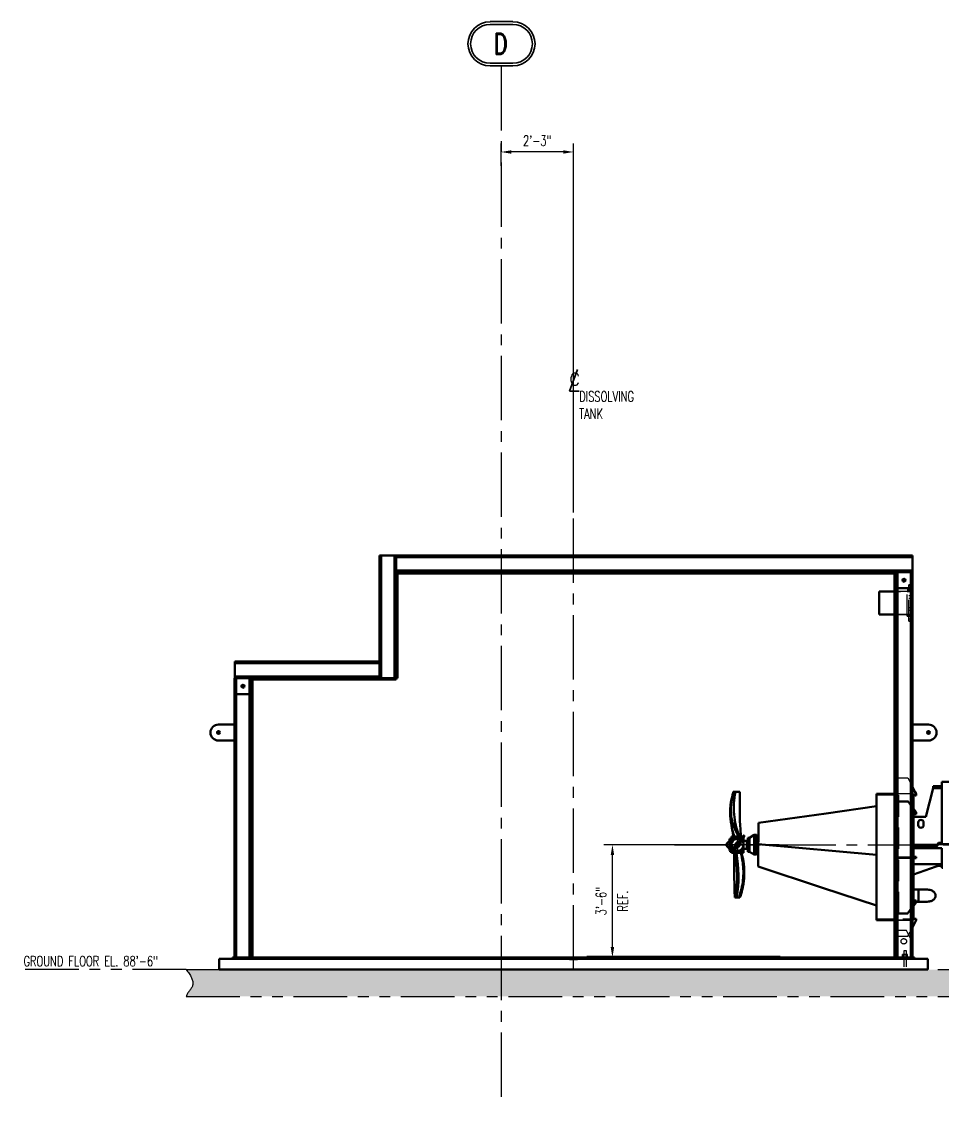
# Model space of a CAD drawing. Header units: inches. Extents: x 0 to 1408, y 0 to 1088.
# Drawn here: x 775.4 to 1118.3, y 384.3 to 788.3 of the extents above; entities that cross this region are included whole.
import ezdxf
from ezdxf.enums import TextEntityAlignment as Align

# ---------------------------------------------------------------- set-up
doc = ezdxf.new("R2010")
doc.units = ezdxf.units.IN
doc.header["$LTSCALE"] = 32
doc.header["$MEASUREMENT"] = 0
for name, pattern in [('CENTER', [2, 1.25, -0.25, 0.25, -0.25]), ('CENTER2', [1.125, 0.75, -0.125, 0.125, -0.125]), ('HIDDEN', [0.375, 0.25, -0.125]), ('PHANTOM2', [1.25, 0.625, -0.125, 0.125, -0.125, 0.125, -0.125])]:
    doc.linetypes.add(name, pattern=pattern)
for name, color, linetype, lineweight in [('AM_0', 7, 'Continuous', 50), ('AM_3', 6, 'HIDDEN', 25), ('AM_6', 140, 'Continuous', 35), ('AM_7', 142, 'CENTER', 25), ('AM_8', 1, 'Continuous', 25), ('Equipment-AM_0', 7, 'Continuous', 50), ('Equipment-AM_11', 92, 'PHANTOM2', 25), ('Equipment-AM_5', 92, 'Continuous', 25), ('Equipment-AM_6', 140, 'Continuous', 35), ('Layout-AM_11', 92, 'PHANTOM2', 25), ('Layout-AM_5', 92, 'Continuous', 25), ('Layout-AM_7', 142, 'CENTER', 25)]:
    doc.layers.add(name, color=color, linetype=linetype, lineweight=lineweight)
doc.styles.add('ROMAND', font='romand')
doc.styles.add('simplex', font='simplex.shx', dxfattribs={"width": 0.75})
doc.styles.get("Standard").update_dxf_attribs({"font": 'ROMANS.SHX', "width": 0.7})
doc.dimstyles.new('VALMET_ANSI$0', dxfattribs={"dimscale": 48, "dimtxt": 0.12, "dimasz": 0.12, "dimexe": 0.1, "dimexo": 0.05, "dimgap": 0.06, "dimtad": 1, "dimtoh": 1, "dimdec": 5, "dimzin": 7, "dimdsep": 46, "dimlunit": 4, "dimtxsty": 'Standard', "dimcen": 0, "dimclrd": 256, "dimclre": 256, "dimclrt": 140, "dimadec": 0, "dimazin": 2, "dimtp": 0.1, "dimtm": 0.1, "dimtfac": 0.71, "dimtdec": 5, "dimtofl": 0, "dimtmove": 0, "dimatfit": 3, "dimfxl": 1, "dimfrac": 2, "dimtolj": 1, "dimtzin": 7, "dimlwd": -1, "dimlwe": -1, "dimarcsym": 1})
pattern_1 = [(135, (1499.39382, -141.70227), (-0.26516504, -0.26516504), []), (135, (1499.39382, -141.5255), (-0.26516504, -0.26516504), [])]

# ---------------------------------------------------------------- blocks, each defined once
blk = doc.blocks.new('SW_CENTERMARKSYMBOL_46')
at = {"layer": 'AM_7', "color": 0}
for p, q in [((-0.2, 0), (-0.6625, 0)), ((0, 0), (-0.1, 0)), ((0, 0.2), (0, 0.6625)), ((0, 0), (0, 0.1)), ((0, 0), (0, -0.1)), ((0, 0), (0.1, 0)), ((0.2, 0), (0.6625, 0)), ((0, -0.2), (0, -0.6625))]:
    blk.add_line(p, q, dxfattribs=at)
blk = doc.blocks.new('SW_CENTERMARKSYMBOL_47')
at = {"layer": 'AM_7', "color": 0}
for p, q in [((-0.2, 0), (-0.6625, 0)), ((0, 0), (-0.1, 0)), ((0, 0.2), (0, 0.6625)), ((0, 0), (0, 0.1)), ((0, 0), (0, -0.1)), ((0, 0), (0.1, 0)), ((0.2, 0), (0.6625, 0)), ((0, -0.2), (0, -0.6625))]:
    blk.add_line(p, q, dxfattribs=at)
blk = doc.blocks.new('SW_CENTERMARKSYMBOL_48')
at = {"layer": 'AM_7', "color": 0}
for p, q in [((-0.2, 0), (-0.6625, 0)), ((0, 0), (-0.1, 0)), ((0, 0.2), (0, 0.6625)), ((0, 0), (0, 0.1)), ((0, 0), (0, -0.1)), ((0, 0), (0.1, 0)), ((0.2, 0), (0.6625, 0)), ((0, -0.2), (0, -0.6625))]:
    blk.add_line(p, q, dxfattribs=at)
blk = doc.blocks.new('SW_CENTERMARKSYMBOL_49')
at = {"layer": 'AM_7', "color": 0}
for p, q in [((-0.2, 0), (-0.6625, 0)), ((0, 0), (-0.1, 0)), ((0, 0.2), (0, 0.6625)), ((0, 0), (0, 0.1)), ((0, 0), (0, -0.1)), ((0, 0), (0.1, 0)), ((0.2, 0), (0.6625, 0)), ((0, -0.2), (0, -0.6625))]:
    blk.add_line(p, q, dxfattribs=at)
blk = doc.blocks.new('SW_CENTERMARKSYMBOL_50')
at = {"layer": 'AM_7', "color": 0}
for p, q in [((-0.2, 0), (-2.36, 0)), ((0, 0), (-0.1, 0)), ((0, 0.2), (0, 2.36)), ((0, 0), (0, 0.1)), ((0, 0), (0, -0.1)), ((0, 0), (0.1, 0)), ((0.2, 0), (2.36, 0)), ((0, -0.2), (0, -2.36))]:
    blk.add_line(p, q, dxfattribs=at)
blk = doc.blocks.new('SW_CENTERMARKSYMBOL_51')
at = {"layer": 'AM_7', "color": 0}
for p, q in [((-0.2, 0), (-0.3, 0)), ((0, 0), (-0.1, 0)), ((0, 0.2), (0, 0.3)), ((0, 0), (0, 0.1)), ((0, 0), (0, -0.1)), ((0, 0), (0.1, 0)), ((0.2, 0), (0.3, 0)), ((0, -0.2), (0, -0.3))]:
    blk.add_line(p, q, dxfattribs=at)
blk = doc.blocks.new('A$C4accc7ac')
at = {"layer": 'AM_0'}
for p, q in [((14.5, 11), (14.5, 12)), ((20.73, 11.5), (20.73, 11)), ((21.08, 11.5), (21.08, 11)), ((15.7, 5.8), (17.66, 4.8)), ((15.71, 5.8), (18.38, 4.44)), ((18.37, 5.44), (18.37, 5.8)), ((18.37, 5.8), (18.37, 5.44)), ((18.39, 5.44), (18.37, 5.44)), ((18.37, 4.44), (18.87, 4.44)), ((18.38, 5.44), (18.38, 5.8)), ((18.39, 5.8), (18.39, 5.44)), ((18.84, 5.44), (18.39, 5.44)), ((18.84, 5.8), (18.84, 5.44)), ((23.1, 5.44), (18.84, 5.44)), ((18.86, 5.8), (18.86, 5.44)), ((18.88, 4.8), (18.88, 5.44)), ((18.88, 4.44), (18.88, 4.8)), ((23.45, 5.44), (23.1, 5.44)), ((23.33, 5.63), (24.49, 4.8)), ((23.45, 5.8), (24.84, 4.8)), ((60.1, 5.44), (23.45, 5.44)), ((24.49, 4.8), (24.99, 4.44)), ((24.84, 4.8), (25.34, 4.44)), ((25.34, 4.44), (24.99, 4.44)), ((25.34, 4.44), (25.7, 4.44)), ((25.7, 4.44), (25.7, 5.44)), ((57.87, 4.8), (57.87, 5.44)), ((57.87, 4.44), (57.87, 4.8)), ((58.22, 4.44), (57.87, 4.44)), ((58.72, 4.8), (58.22, 4.44)), ((58.58, 4.44), (58.22, 4.44)), ((58.23, 4.44), (58.23, 5.44)), ((59.08, 4.8), (58.58, 4.44)), ((60.1, 5.8), (58.72, 4.8)), ((60.22, 5.63), (59.08, 4.8)), ((60.46, 5.44), (60.1, 5.44)), ((65.38, 5.44), (60.46, 5.44)), ((64.87, 4.44), (64.87, 4.8)), ((65.37, 4.44), (64.87, 4.44)), ((64.88, 4.44), (64.88, 5.44)), ((68.04, 5.8), (65.37, 4.44)), ((65.38, 4.44), (65.37, 4.44)), ((65.38, 5.44), (65.38, 5.8)), ((66.09, 4.8), (65.38, 4.44))]:
    blk.add_line(p, q, dxfattribs=at)
at = {"layer": 'AM_3'}
for p, q in [((18.39, 19.22), (18.39, 5.8)), ((18.84, 19.22), (18.84, 10.95)), ((64.91, 10.95), (64.91, 19.22)), ((18.37, 12.5), (18.37, 5.8)), ((65.38, 5.8), (65.38, 12.5)), ((6.95, 9), (1, 9)), ((4.63, 9.5), (4.5, 9.5)), ((4.63, 9.03), (4.5, 9.03)), ((4.63, 9.5), (4.63, 9.38)), ((4.63, 9.38), (4.63, 7.5)), ((4.65, 9.31), (4.63, 9.31)), ((4.64, 9), (4.63, 9)), ((4.64, 9), (4.64, 8)), ((4.66, 8.96), (4.64, 9)), ((4.65, 9.43), (4.65, 9.26)), ((4.65, 9.43), (5.55, 9.43)), ((4.65, 9.26), (4.65, 9.09)), ((4.65, 9.09), (4.65, 8.63)), ((4.65, 9.09), (5.55, 9.09)), ((4.65, 8.83), (5.55, 8.83)), ((4.65, 8.63), (4.65, 8.17)), ((4.65, 8.17), (5.55, 8.17)), ((4.65, 8.17), (4.65, 7.87)), ((4.66, 8.96), (4.66, 8.14)), ((5.62, 8.96), (4.66, 8.96)), ((4.66, 8.14), (4.66, 8.04)), ((5.65, 9.31), (5.6, 9.37)), ((5.65, 9), (5.62, 8.96)), ((5.62, 8.04), (5.62, 8.96)), ((5.65, 9.31), (5.65, 9.26)), ((5.65, 9.26), (5.65, 8.63)), ((5.65, 8.63), (5.65, 7.87)), ((6.95, 8), (6.95, 9)), ((7, 8.95), (6.95, 9)), ((7, 8.05), (7, 8.95)), ((12.37, 11.5), (12.37, 7.5)), ((12.38, 11.5), (12.38, 7.5)), ((14.5, 8), (14.5, 11)), ((18.37, 5.8), (18.37, 11.5)), ((18.38, 5.8), (18.38, 11.5)), ((64.91, 10.95), (18.84, 10.95)), ((18.84, 9.38), (18.84, 5.8)), ((18.86, 9.38), (18.86, 5.8)), ((20.73, 11), (20.73, 7.5)), ((21.08, 11), (21.08, 7.5)), ((62.44, 11), (62.44, 7.5)), ((62.8, 11), (62.8, 7.5)), ((65.38, 5.8), (65.38, 11.5)), ((71.37, 11), (71.37, 7.5)), ((71.38, 11), (71.38, 7.5)), ((1, 8), (6.95, 8)), ((4.5, 7.97), (4.63, 7.97)), ((4.5, 7.5), (4.63, 7.5)), ((4.5, 6), (10.5, 6)), ((4.63, 8), (4.64, 8)), ((4.63, 7.69), (4.65, 7.69)), ((4.64, 8), (4.66, 8.04)), ((4.65, 7.91), (5.55, 7.91)), ((4.65, 7.87), (4.65, 7.57)), ((4.65, 7.57), (5.55, 7.57)), ((4.66, 8.04), (5.62, 8.04)), ((5.6, 7.63), (5.65, 7.69)), ((5.62, 8.04), (5.65, 8)), ((5.65, 7.87), (5.65, 7.69)), ((6.95, 8), (7, 8.05)), ((10.5, 6), (14.5, 8)), ((12.37, 7.5), (15.7, 5.8)), ((12.37, 7.5), (12.38, 7.5)), ((12.38, 7.5), (15.71, 5.8)), ((21.08, 7.5), (20.73, 7.5)), ((20.73, 7.5), (23.1, 5.8)), ((21.08, 7.5), (23.21, 5.97)), ((23.1, 5.8), (23.33, 5.63)), ((23.21, 5.97), (23.45, 5.8)), ((60.33, 5.97), (60.1, 5.8)), ((60.46, 5.8), (60.22, 5.63)), ((62.44, 7.5), (60.33, 5.97)), ((62.8, 7.5), (60.46, 5.8)), ((62.8, 7.5), (62.44, 7.5)), ((64.87, 5.44), (65.37, 5.44)), ((65.38, 5.44), (65.38, 5.8)), ((71.37, 7.5), (68.04, 5.8)), ((71.38, 7.5), (68.05, 5.8)), ((71.38, 7.5), (71.37, 7.5))]:
    blk.add_line(p, q, dxfattribs=at)
blk.add_circle((10.5, 9), 1, dxfattribs=at)
for centre, radius, start, end in [((5.4, 9.22), 0.253, 8.6182, 53.6033), ((5.07, 9.1), 0.574, 2.7459, 34.4463), ((5.42, 9.28), 0.223, 303.1097, 354.6688), ((5.07, 9.16), 0.574, 325.5499, 357.2579), ((4.39, 8.6), 1.25, 1.3137, 23.0662), ((4.45, 8.35), 1.19, 0.7529, 23.627), ((4.45, 8.65), 1.19, 336.373, 359.2471), ((4.39, 8.4), 1.25, 336.9338, 358.6863), ((5.07, 7.84), 0.574, 2.7459, 34.4463), ((5.42, 7.72), 0.223, 5.3312, 56.8903), ((5.07, 7.9), 0.574, 325.5499, 357.2579), ((5.4, 7.78), 0.253, 306.3967, 351.3818)]:
    blk.add_arc(centre, radius, start, end, dxfattribs=at)
blk = doc.blocks.new('*D28')
at = {"layer": 'Defpoints', "color": 0, "transparency": 16777216}
for p in [(953.95, 739.78), (953.95, 733.04), (980.95, 603.95)]:
    blk.add_point(p, dxfattribs=at)
at = {"layer": 'Equipment-AM_5', "linetype": 'ByBlock', "transparency": 16777216}
for p, q in [((953.95, 734.64), (953.95, 742.98)), ((977.11, 739.78), (957.79, 739.78)), ((980.95, 605.55), (980.95, 742.98))]:
    blk.add_line(p, q, dxfattribs=at)
at = {"layer": 'Equipment-AM_5', "transparency": 16777216}
for points in [[(957.79, 740.42), (957.79, 739.14), (953.95, 739.78)], [(977.11, 740.42), (977.11, 739.14), (980.95, 739.78)]]:
    blk.add_solid(points, dxfattribs=at)
at = {"layer": 'Equipment-AM_5', "color": 140, "transparency": 16777216, "insert": (967.45, 743.99), "char_height": 3.84, "attachment_point": 5}
blk.add_mtext('\\A1;2\'-3"', dxfattribs=at)
blk = doc.blocks.new('Column Row Bubble')
at = {"layer": 'AM_6'}
for p, q in [((0.257, 0.515), (0.524, 0.515)), ((0.257, 0.483), (0.524, 0.483)), ((0.257, 0.031), (0.524, 0.031)), ((0.257, 0), (0.524, 0))]:
    blk.add_line(p, q, dxfattribs=at)
for centre, radius, start, end in [((0.257, 0.257), 0.257, 90, 270), ((0.524, 0.257), 0.257, 270, 90), ((0.257, 0.257), 0.226, 90, 270), ((0.524, 0.257), 0.226, 270, 90)]:
    blk.add_arc(centre, radius, start, end, dxfattribs=at)
at = {"layer": 'AM_6', "style": 'ROMAND', "width": 0.75}
blk.add_attdef('X', text='', height=0.25, dxfattribs=at).set_placement((0.379, 0.257), align=Align.MIDDLE)
blk = doc.blocks.new('Centerline Symbol')
at = {"layer": 'AM_6'}
for p, q in [((0.043, 0.117), (-0.05, -0.137)), ((-0.05, -0.137), (0.062, -0.137))]:
    blk.add_line(p, q, dxfattribs=at)
at = {"layer": 'AM_6', "style": 'simplex'}
blk.add_text('C', height=0.141, dxfattribs=at).set_placement((-0.053, -0.067))
blk = doc.blocks.new('*D29')
at = {"layer": 'Defpoints', "color": 0, "transparency": 16777216}
for p in [(995.44, 481.77), (1059.17, 481.77), (1059.17, 439.79)]:
    blk.add_point(p, dxfattribs=at)
at = {"layer": 'Layout-AM_5', "linetype": 'ByBlock', "transparency": 16777216}
for p, q in [((1057.57, 481.77), (992.24, 481.77)), ((995.44, 443.63), (995.44, 477.93)), ((1057.57, 439.79), (992.24, 439.79))]:
    blk.add_line(p, q, dxfattribs=at)
at = {"layer": 'Layout-AM_5', "transparency": 16777216}
for points in [[(994.8, 477.93), (996.08, 477.93), (995.44, 481.77)], [(994.8, 443.63), (996.08, 443.63), (995.44, 439.79)]]:
    blk.add_solid(points, dxfattribs=at)
at = {"layer": 'Layout-AM_5', "color": 140, "transparency": 16777216, "char_height": 3.84, "attachment_point": 5, "rotation": 90}
for s, insert in [('\\A1;3\'-6"', (991.23, 460.78)), ('\\A1;REF.', (999.28, 460.78))]:
    blk.add_mtext(s, dxfattribs=dict(at, insert=insert))

msp = doc.modelspace()

# ---------------------------------------------------------------- hatches: boundary and pattern name
at = {"layer": 'AM_8'}
h = msp.add_hatch(dxfattribs=at)
h.set_pattern_fill('ANSI32', color=256, angle=90, style=0)
h.set_pattern_definition(pattern_1)
h.paths.add_polyline_path([(980.915594, 582.790296), (980.71673, 583.290296), (914.946844, 583.290296), (914.946844, 582.790296)], flags=0)
h = msp.add_hatch(dxfattribs=at)
h.set_pattern_fill('ANSI32', color=256, angle=90, style=0)
h.set_pattern_definition(pattern_1)
h.paths.add_polyline_path([(915.446844, 543.790296), (915.446844, 583.290296), (914.946844, 583.290296), (914.946844, 543.790296)], flags=0)
h = msp.add_hatch(dxfattribs=at)
h.set_pattern_fill('ANSI32', color=256, angle=90, style=0)
h.set_pattern_definition(pattern_1)
h.paths.add_polyline_path([(1100.946844, 583.290296), (981.176957, 583.290296), (980.978094, 582.790296), (1100.446844, 582.790296), (1100.446844, 439.790296), (1100.946844, 439.790296)], flags=0)
h = msp.add_hatch(dxfattribs=at)
h.set_pattern_fill('ANSI32', color=256, angle=90, style=0)
h.set_pattern_definition(pattern_1)
h.paths.add_polyline_path([(914.946844, 543.290296), (914.946844, 543.790296), (860.946844, 543.790296), (860.946844, 543.290296)], flags=0)
h = msp.add_hatch(dxfattribs=at)
h.set_pattern_fill('ANSI32', color=256, angle=90, style=0)
h.set_pattern_definition(pattern_1)
h.paths.add_polyline_path([(861.446844, 543.290296), (860.946844, 543.290296), (860.946844, 439.790296), (861.446844, 439.790296)], flags=0)
h = msp.add_hatch(dxfattribs=at)
h.set_pattern_fill('ANSI32', color=256, angle=90, style=0)
h.set_pattern_definition(pattern_1)
h.paths.add_polyline_path([(979.446844, 439.165296), (982.446844, 439.165296), (982.446844, 439.290296), (1107.946844, 439.290296), (1107.946844, 439.790296), (981.196844, 439.790296), (981.030177, 439.290296), (980.86351, 439.290296), (980.696844, 439.790296), (853.946844, 439.790296), (853.946844, 439.290296), (979.446844, 439.290296)], flags=0)
at = {"layer": 'Layout-AM_11'}
h = msp.add_hatch(dxfattribs=at)
h.set_pattern_fill('AR-CONC', color=256)
h.set_pattern_definition([(50, (-1.799, -106.0656), (7.172602, -0.627521), [0.75, -8.25]), (355, (-1.799, -106.0656), (-1.387513, 7.52192), [0.6, -6.6]), (100.45144, (-1.2015, -106.118), (5.78509, 6.8944), [0.6374, -7.01142]), (46.1842, (-1.799, -104.066), (10.672413, -1.65519), [1.125, -12.375]), (96.6356, (-0.91, -104.204), (9.34662, 9.74119), [0.9561, -10.51714]), (351.1842, (-1.799, -104.066), (9.34662, 9.74119), [0.9, -9.9]), (21, (-0.799, -104.5656), (5.96907, -4.02619), [0.75, -8.25]), (326, (-0.799, -104.5656), (2.433153, 7.2515), [0.6, -6.6]), (71.45144, (-0.302, -104.901), (8.402224, 3.22531), [0.6374, -7.01142]), (37.5, (-1.7992, -106.0656), (0.1215986, 3.3289385), [0, -6.52, 0, -6.7, 0, -6.625]), (7.5, (-1.7992, -106.0656), (2.630695, 3.944117), [0, -3.82, 0, -6.37, 0, -2.525]), (327.5, (-4.0292, -106.0656), (5.3382244, -0.2255487), [0, -2.5, 0, -7.8, 0, -10.35]), (317.5, (-5.029, -106.0656), (5.831862, 1.00105), [0, -3.25, 0, -5.18, 0, -7.35])])
edge = h.paths.add_edge_path()
edge.add_spline(control_points=[(1168.062497, 425.290296), (1168.524657, 426.682403), (1172.151137, 429.715216), (1169.55749, 433.251793), (1168.062497, 435.290296)], knot_values=[0, 0, 0, 0, 4.7187028326, 11.1396776667, 11.1396776667, 11.1396776667, 11.1396776667], degree=3, periodic=0)
edge.add_line((1168.062497, 435.290296), (836.682297, 435.290296))
edge.add_spline(control_points=[(836.682297, 435.290296), (838.17729, 433.251793), (840.770938, 429.715216), (837.144457, 426.682403), (836.682297, 425.290296)], knot_values=[0, 0, 0, 0, 6.420974834, 11.1396776667, 11.1396776667, 11.1396776667, 11.1396776667], degree=3, periodic=0)
edge.add_line((836.682297, 425.290296), (1168.062497, 425.290296))

# ---------------------------------------------------------------- linework, layer by layer
at = {"layer": 'AM_0'}
for p, q in [((908.746844, 589.477796), (909.111844, 589.477796)), ((908.746844, 589.477796), (908.746844, 543.790296)), ((909.111844, 589.477796), (909.111844, 543.790296)), ((909.111844, 589.477796), (909.361844, 589.477796)), ((909.361844, 589.477796), (909.361844, 543.790296)), ((909.361844, 589.477796), (914.331844, 589.477796)), ((914.331844, 589.477796), (914.331844, 543.790296)), ((914.331844, 589.477796), (914.581844, 589.477796)), ((914.581844, 589.477796), (914.946844, 589.477796)), ((914.581844, 589.477796), (914.581844, 543.790296)), ((1107.146844, 589.490296), (914.946844, 589.490296)), ((914.946844, 589.490296), (914.946844, 589.125296)), ((914.946844, 589.477796), (914.946844, 583.290296)), ((1107.146844, 589.125296), (914.946844, 589.125296)), ((1107.146844, 588.875296), (914.946844, 588.875296)), ((1107.146844, 589.490296), (1107.146844, 589.125296)), ((1107.146844, 589.125296), (1107.146844, 588.875296)), ((1107.146844, 588.875296), (1107.146844, 583.905296)), ((1107.146844, 583.905296), (914.946844, 583.905296)), ((1107.146844, 583.655296), (914.946844, 583.655296)), ((914.946844, 583.290296), (914.946844, 583.655296)), ((914.946844, 583.290296), (914.946844, 543.790296)), ((915.446844, 583.290296), (914.946844, 583.290296)), ((914.946844, 582.790296), (914.946844, 583.290296)), ((980.71673, 583.290296), (914.946844, 583.290296)), ((980.915594, 582.790296), (914.946844, 582.790296)), ((915.446844, 583.290296), (915.446844, 543.790296)), ((980.915594, 582.790296), (980.71673, 583.290296)), ((981.176957, 583.290296), (980.71673, 583.290296)), ((981.176957, 583.290296), (980.978094, 582.790296)), ((1100.446844, 582.790296), (980.978094, 582.790296)), ((1100.946844, 583.290296), (981.176957, 583.290296)), ((1100.446844, 582.790296), (1100.446844, 439.790296)), ((1100.946844, 583.290296), (1100.946844, 439.790296)), ((1100.946844, 439.790296), (1100.946844, 583.290296)), ((1107.146844, 583.290296), (1100.946844, 583.290296)), ((1101.311844, 439.790296), (1101.311844, 583.290296)), ((1101.561844, 583.290296), (1101.561844, 577.290296)), ((1106.531844, 577.290296), (1106.531844, 583.290296)), ((1106.781844, 439.790296), (1106.781844, 583.290296)), ((1107.146844, 583.905296), (1107.146844, 583.655296)), ((1107.146844, 583.655296), (1107.146844, 583.290296)), ((1107.146844, 439.790296), (1107.146844, 583.290296)), ((1100.446844, 576.102796), (1094.759344, 576.102796)), ((1094.759344, 567.477796), (1094.759344, 576.102796)), ((1101.561844, 577.290296), (1106.531844, 577.290296)), ((1101.561844, 439.790296), (1101.561844, 577.290296)), ((1106.531844, 439.790296), (1106.531844, 577.290296)), ((1094.759344, 567.477796), (1100.446844, 567.477796)), ((854.759344, 549.990296), (908.759344, 549.990296)), ((854.759344, 549.625296), (854.759344, 549.990296)), ((854.759344, 549.625296), (908.759344, 549.625296)), ((854.759344, 549.375296), (854.759344, 549.625296)), ((908.759344, 549.625296), (908.759344, 549.990296)), ((854.759344, 544.405296), (854.759344, 549.375296)), ((854.759344, 549.375296), (908.746844, 549.375296)), ((854.746844, 439.790296), (854.746844, 543.790296)), ((855.111844, 543.790296), (854.746844, 543.790296)), ((854.759344, 544.155296), (854.759344, 544.405296)), ((854.759344, 544.405296), (908.746844, 544.405296)), ((854.759344, 543.790296), (854.759344, 544.155296)), ((854.759344, 544.155296), (908.759344, 544.155296)), ((854.759344, 543.790296), (860.946844, 543.790296)), ((855.111844, 439.790296), (855.111844, 543.790296)), ((855.361844, 543.790296), (855.361844, 537.790296)), ((860.331844, 537.790296), (860.331844, 543.790296)), ((860.581844, 439.790296), (860.581844, 543.790296)), ((860.946844, 543.790296), (860.581844, 543.790296)), ((860.946844, 543.290296), (860.946844, 543.790296)), ((860.946844, 543.790296), (914.946844, 543.790296)), ((860.946844, 543.290296), (861.446844, 543.290296)), ((860.946844, 439.790296), (860.946844, 543.290296)), ((860.946844, 543.290296), (914.946844, 543.290296)), ((861.446844, 439.790296), (861.446844, 543.290296)), ((908.759344, 543.790296), (908.759344, 544.155296)), ((914.946844, 543.790296), (915.446844, 543.790296)), ((914.946844, 543.790296), (914.946844, 543.290296)), ((855.361844, 537.790296), (860.331844, 537.790296)), ((855.361844, 439.790296), (855.361844, 537.790296)), ((860.331844, 439.790296), (860.331844, 537.790296)), ((854.746844, 526.540296), (848.746844, 526.540296)), ((1107.146844, 526.540296), (1113.146844, 526.540296)), ((848.746844, 520.540296), (854.746844, 520.540296)), ((1113.146844, 520.540296), (1107.146844, 520.540296)), ((1129.435033, 505.196793), (1118.09645, 505.196793)), ((1118.09645, 505.196793), (1118.09645, 482.515791)), ((1040.505003, 501.456635), (1040.44634, 501.456635)), ((1040.752842, 501.456635), (1040.505003, 501.456635)), ((1041.284722, 501.456635), (1040.752842, 501.456635)), ((1042.87639, 501.456635), (1041.284722, 501.456635)), ((1108.146844, 501.376497), (1108.509344, 500.666303)), ((1108.146844, 501.373799), (1108.509344, 500.663605)), ((1114.946844, 502.834588), (1112.157518, 492.125926)), ((1114.946844, 503.621989), (1114.946844, 502.834588)), ((1114.946844, 503.621989), (1116.521647, 503.621989)), ((1114.946844, 502.834588), (1116.521647, 502.834588)), ((1116.521647, 503.621989), (1116.521647, 502.834588)), ((1118.09645, 503.621989), (1116.521647, 503.621989)), ((1116.521647, 502.834588), (1118.09645, 502.834588)), ((1040.151385, 500.14725), (1040.148381, 500.134813)), ((1100.446844, 500.669233), (1093.726371, 500.669233)), ((1093.726371, 500.669233), (1093.726371, 453.661359)), ((1108.509344, 500.163612), (1108.146844, 500.163612)), ((1108.509344, 500.666303), (1108.509344, 500.663605)), ((1108.509344, 500.663605), (1108.509344, 500.163612)), ((1108.146844, 494.369587), (1108.509344, 493.870115)), ((1108.146844, 494.014131), (1108.509344, 493.514658)), ((1108.509344, 493.163018), (1108.146844, 493.163018)), ((1108.509344, 493.870115), (1108.509344, 493.514658)), ((1108.509344, 493.514658), (1108.509344, 493.163018)), ((1112.157518, 492.125926), (1107.505899, 492.125926)), ((1109.356292, 489.05506), (1109.356292, 490.039312)), ((1111.324796, 490.039312), (1111.324796, 489.05506)), ((1039.769678, 484.783407), (1039.769678, 484.074745)), ((1040.533432, 484.783407), (1039.769678, 484.783407)), ((1043.937874, 484.783407), (1040.533432, 484.783407)), ((1048.273615, 485.433013), (1046.440951, 484.370021)), ((1048.431096, 485.433013), (1048.273615, 485.433013)), ((1048.273615, 485.433013), (1048.273615, 478.110178)), ((1048.431096, 485.433438), (1048.431096, 485.433013)), ((1049.061017, 485.433013), (1049.061017, 485.433438)), ((1049.139757, 485.433013), (1049.061017, 485.433013)), ((1049.139757, 485.433013), (1049.139757, 478.110178)), ((1049.218497, 485.078682), (1049.139757, 485.078682)), ((1049.78324, 485.207267), (1049.218497, 485.14791)), ((1049.218497, 478.395282), (1049.218497, 485.14791)), ((1039.021647, 483.267659), (1037.879915, 482.125926)), ((1037.879915, 481.417265), (1037.879915, 482.125926)), ((1037.879915, 481.417265), (1039.021647, 480.275533)), ((1039.769678, 483.93695), (1039.021647, 483.93695)), ((1039.021647, 479.606241), (1039.021647, 483.93695)), ((1039.885581, 484.074745), (1039.769678, 484.074745)), ((1039.769678, 481.771596), (1039.769678, 483.962971)), ((1039.769678, 479.880031), (1039.769678, 481.771596)), ((1039.885581, 484.074745), (1041.179524, 484.074745)), ((1040.969382, 481.319082), (1041.314368, 482.092393)), ((1042.887392, 484.074745), (1041.179524, 484.074745)), ((1041.759226, 482.545524), (1041.573888, 482.410894)), ((1041.773509, 482.555898), (1041.759226, 482.545524)), ((1043.283601, 482.641192), (1042.752548, 481.450798)), ((1042.887392, 484.074745), (1043.370217, 484.074745)), ((1044.080198, 484.074745), (1044.181335, 484.074745)), ((1044.297237, 484.074745), (1044.181335, 484.074745)), ((1044.258531, 484.372978), (1044.300843, 484.444994)), ((1044.258593, 484.37294), (1044.263201, 484.380674)), ((1044.297237, 484.074745), (1044.297237, 484.438521)), ((1044.297237, 483.962971), (1044.297237, 479.58022)), ((1045.43897, 483.247974), (1044.297237, 483.247974)), ((1045.523399, 483.287344), (1045.43897, 483.247974)), ((1045.43897, 480.295218), (1045.43897, 483.247974)), ((1045.872041, 483.287344), (1045.523399, 483.287344)), ((1045.523399, 480.255848), (1045.523399, 483.287344)), ((1046.440951, 484.370021), (1045.872041, 484.370021)), ((1045.872041, 484.370021), (1045.872041, 479.17317)), ((1046.440951, 484.370021), (1046.440951, 479.17317)), ((1049.774781, 481.942914), (1093.726371, 477.981973)), ((1116.316928, 481.771596), (1107.505899, 481.771596)), ((1114.238182, 481.141674), (1107.505899, 481.141674)), ((1114.238182, 481.141674), (1114.238182, 480.511753)), ((1115.844146, 481.141674), (1114.238182, 481.141674)), ((1116.875477, 481.940261), (1115.803323, 480.511753)), ((1116.875477, 482.515791), (1115.844146, 481.141674)), ((1116.875477, 482.515791), (1116.875477, 481.940261)), ((1118.09645, 482.515791), (1116.875477, 482.515791)), ((1116.875477, 481.940261), (1130.301174, 481.940261)), ((1039.021647, 479.606241), (1039.505477, 479.606241)), ((1039.769678, 479.220543), (1039.769678, 478.759785)), ((1039.769678, 478.759785), (1044.297237, 478.759785)), ((1039.933602, 480.043476), (1039.931669, 480.041552)), ((1041.179524, 479.468446), (1040.145306, 479.468446)), ((1041.179524, 479.468446), (1042.887392, 479.468446)), ((1041.536658, 480.44505), (1041.542257, 480.449042)), ((1041.540856, 480.448037), (1041.548327, 480.453409)), ((1044.181335, 479.468446), (1042.887392, 479.468446)), ((1044.181335, 479.468446), (1044.297237, 479.468446)), ((1044.297237, 480.295218), (1045.43897, 480.295218)), ((1044.297237, 478.759785), (1044.297237, 479.468446)), ((1045.43897, 480.295218), (1045.523399, 480.255848)), ((1045.523399, 480.255848), (1045.872041, 480.255848)), ((1045.872041, 479.17317), (1046.440951, 479.17317)), ((1046.440951, 479.17317), (1048.273615, 478.110178)), ((1048.273615, 478.110178), (1048.431096, 478.110178)), ((1048.431096, 478.110178), (1048.431096, 478.109754)), ((1049.061017, 478.110178), (1049.139757, 478.110178)), ((1049.061017, 478.109754), (1049.061017, 478.110178)), ((1049.139757, 478.464509), (1049.218497, 478.464509)), ((1049.218497, 478.395282), (1049.765696, 478.337769)), ((1107.505899, 480.511753), (1114.238182, 480.511753)), ((1108.509344, 477.291168), (1107.505899, 477.291168)), ((1107.505899, 476.777868), (1108.509344, 476.788477)), ((1108.146844, 477.284637), (1108.509344, 477.28847)), ((1108.509344, 477.28847), (1108.509344, 477.291168)), ((1108.509344, 477.28847), (1108.509344, 476.788477)), ((1114.238182, 480.511753), (1115.803323, 480.511753)), ((1115.803323, 480.511753), (1118.09645, 480.511753)), ((1118.09645, 480.511753), (1118.09645, 473.678972)), ((1118.09645, 474.488131), (1107.505899, 474.488131)), ((1107.505899, 470.719811), (1118.09645, 474.353066)), ((1116.768757, 473.89758), (1118.09645, 473.89758)), ((1118.09645, 473.678972), (1118.490151, 473.678972)), ((1118.09645, 473.678972), (1118.09645, 473.110178)), ((1118.09645, 473.110178), (1118.490151, 473.110178)), ((1112.411564, 465.045218), (1107.505899, 465.045218)), ((1109.395663, 465.045218), (1108.146844, 465.045218)), ((1109.395663, 460.545218), (1109.395663, 465.045218)), ((1041.075511, 462.086556), (1041.567954, 462.086556)), ((1041.567954, 462.086556), (1041.799459, 462.086556)), ((1041.799459, 462.086556), (1042.554042, 462.086556)), ((1042.554042, 462.086556), (1042.9235, 462.086556)), ((1107.505899, 460.545218), (1112.411773, 460.545218)), ((1108.509344, 460.990128), (1108.146844, 460.990128)), ((1108.146844, 460.129779), (1108.509344, 460.634672)), ((1108.509344, 460.634672), (1108.509344, 460.990128)), ((1108.509344, 460.634672), (1108.509344, 460.283032)), ((1108.509344, 460.545218), (1109.395663, 460.545218)), ((1108.146844, 459.778139), (1108.509344, 460.283032)), ((1093.726371, 453.661359), (1100.446844, 453.661359)), ((1108.509344, 454.166981), (1108.146844, 454.166981)), ((1108.509344, 454.164282), (1108.146844, 454.164282)), ((1108.146844, 452.954096), (1108.509344, 453.66429)), ((1108.509344, 454.164282), (1108.509344, 454.166981)), ((1108.509344, 453.66429), (1108.509344, 454.164282)), ((1112.946844, 439.290296), (848.946844, 439.290296)), ((848.946844, 435.290296), (848.946844, 439.290296)), ((853.946844, 439.790296), (853.946844, 439.290296)), ((980.696844, 439.790296), (853.946844, 439.790296)), ((979.446844, 439.290296), (853.946844, 439.290296)), ((861.446844, 439.790296), (860.946844, 439.790296)), ((979.446844, 439.165296), (979.446844, 439.290296)), ((982.446844, 439.165296), (979.446844, 439.165296)), ((980.86351, 439.290296), (980.696844, 439.790296)), ((980.86351, 439.290296), (981.030177, 439.290296)), ((981.196844, 439.790296), (981.030177, 439.290296)), ((1107.946844, 439.790296), (981.196844, 439.790296)), ((1107.946844, 439.290296), (982.446844, 439.290296)), ((982.446844, 439.290296), (982.446844, 439.165296)), ((985.950772, 440.040296), (985.950772, 439.790296)), ((985.950772, 440.040296), (1057.950772, 440.040296)), ((1057.950772, 440.040296), (1057.950772, 439.790296)), ((1100.946844, 439.790296), (1100.446844, 439.790296)), ((1107.946844, 439.290296), (1107.946844, 439.790296)), ((1112.946844, 439.290296), (1112.946844, 435.290296)), ((1112.946844, 435.290296), (848.946844, 435.290296))]:
    msp.add_line(p, q, dxfattribs=at)
at = {"layer": 'AM_0', "flags": 128}
for points in [[(1042.439499, 484.783407), (1041.961848, 485.651372), (1041.527157, 486.519723), (1041.135428, 487.388458), (1040.786658, 488.257578), (1040.48085, 489.127083), (1040.218002, 489.996972), (1040.009522, 490.817506), (1039.839234, 491.638382), (1039.707136, 492.4596), (1039.61323, 493.28116), (1039.557515, 494.103062), (1039.539991, 494.925306), (1039.560658, 495.747893), (1039.619517, 496.570821), (1039.716566, 497.394091), (1039.851807, 498.217704), (1040.021806, 499.026942), (1040.228645, 499.836509), (1040.472324, 500.646407), (1040.752842, 501.456635)], [(1040.149306, 500.121983), (1040.215824, 500.404455), (1040.505003, 501.456635)], [(1042.752548, 484.783407), (1042.358612, 485.825012), (1042.005078, 486.867171), (1041.691945, 487.909884), (1041.419212, 488.953151), (1041.186881, 489.996972), (1040.998023, 491.022693), (1040.848136, 492.048948), (1040.73722, 493.075738), (1040.665276, 494.103062), (1040.632035, 495.151903), (1040.639371, 496.201301), (1040.687286, 497.251255), (1040.775778, 498.301765), (1040.904848, 499.352832), (1041.074496, 500.404455), (1041.284722, 501.456635)], [(1042.876436, 501.456635), (1042.902811, 500.980821), (1042.911365, 500.504235), (1042.901304, 499.234531), (1042.871244, 497.964945), (1042.843695, 496.695318), (1042.831176, 494.791067), (1042.854022, 492.886888), (1042.919379, 490.860225), (1043.024418, 488.835253), (1043.093953, 487.822677), (1043.168342, 486.810231), (1043.229847, 485.797334), (1043.260734, 484.783407)], [(1040.151384, 500.147056), (1040.104503, 499.958976), (1040.064355, 499.800235), (1040.027729, 499.655339), (1039.992242, 499.51307), (1039.957971, 499.373426), (1039.924797, 499.235682), (1039.775909, 498.575659), (1039.714033, 498.274029), (1039.651198, 497.945282), (1039.586866, 497.578889), (1039.523006, 497.174869), (1039.47083, 496.802575), (1039.422769, 496.409312), (1039.384317, 496.039622), (1039.354919, 495.702433), (1039.332942, 495.397727), (1039.316919, 495.125335), (1039.308047, 494.942484), (1039.300132, 494.744838), (1039.293545, 494.532399), (1039.288676, 494.305172), (1039.285932, 494.063163), (1039.285691, 493.816631), (1039.287507, 493.605471), (1039.289732, 493.465168), (1039.292162, 493.349945), (1039.294544, 493.255905), (1039.297876, 493.143009), (1039.302801, 493.000728), (1039.309663, 492.832464), (1039.318087, 492.655349), (1039.337754, 492.313831), (1039.362899, 491.958878), (1039.39124, 491.620678), (1039.411136, 491.408791), (1039.430557, 491.216866), (1039.449051, 491.045104), (1039.466269, 490.893264), (1039.481894, 490.761265), (1039.49794, 490.630768), (1039.518721, 490.468512), (1039.544877, 490.273816), (1039.629448, 489.702172), (1039.724681, 489.138136), (1039.833102, 488.568734), (1039.846987, 488.501384)], [(1093.726371, 496.078087), (1075.013843, 493.434779), (1049.794852, 489.872376)], [(1049.774787, 481.942912), (1049.776405, 482.573856), (1049.778018, 483.199956), (1049.779616, 483.817411), (1049.781189, 484.422513), (1049.782727, 485.011559), (1049.784218, 485.580859), (1049.785655, 486.126971), (1049.787026, 486.646694), (1049.788323, 487.136836), (1049.789537, 487.594246), (1049.790659, 488.016221), (1049.791683, 488.400338), (1049.792602, 488.744176), (1049.793408, 489.045418), (1049.794097, 489.302398), (1049.794664, 489.513705), (1049.795105, 489.677929), (1049.795416, 489.793853), (1049.795597, 489.861004), (1049.795613, 489.866999)], [(1049.795645, 489.87909), (1049.795613, 489.866973), (1049.795535, 489.838187)], [(1040.083847, 487.413353), (1039.966359, 487.909884), (1039.84957, 488.503181)], [(1044.284884, 484.417283), (1044.35412, 484.536309), (1044.414587, 484.643502), (1044.465423, 484.736512), (1044.505617, 484.813014), (1044.529717, 484.863431), (1044.548088, 484.911561), (1044.559306, 484.960525), (1044.559924, 485.012494), (1044.55391, 485.042819), (1044.535193, 485.087131), (1044.492235, 485.138939), (1044.454411, 485.16427), (1044.425478, 485.176456), (1044.405062, 485.182056), (1044.370196, 485.186449), (1044.337074, 485.18458), (1044.305643, 485.176965), (1044.25407, 485.151563), (1044.207887, 485.115463), (1044.164319, 485.071481), (1044.122624, 485.022874), (1044.07775, 484.967051), (1044.029328, 484.904956), (1043.978418, 484.838231), (1043.945595, 484.794615), (1043.91242, 484.750146), (1043.879118, 484.70517), (1043.845615, 484.659627), (1043.807032, 484.606873), (1043.757928, 484.539339), (1043.699411, 484.458368), (1043.630346, 484.36222), (1043.549467, 484.248962), (1043.455381, 484.116462), (1043.346566, 483.96239), (1043.228997, 483.795097), (1043.095379, 483.604107), (1042.944122, 483.386985), (1042.773533, 483.141143), (1042.581819, 482.863834)], [(1044.300843, 484.444994), (1044.362142, 484.549325), (1044.445726, 484.696967), (1044.498483, 484.796763), (1044.525957, 484.85831), (1044.528147, 484.881607), (1044.505053, 484.866655), (1044.456675, 484.813453), (1044.383014, 484.722001), (1044.284068, 484.5923), (1044.159839, 484.424349), (1044.010325, 484.218148), (1043.835528, 483.973698), (1043.639242, 483.696381), (1043.418567, 483.382169), (1043.173502, 483.031062), (1042.904049, 482.643058)], [(1040.969382, 481.319082), (1040.954845, 481.28887), (1040.938608, 481.258688), (1040.921509, 481.229219), (1040.904232, 481.201012), (1040.887332, 481.174502), (1040.870472, 481.148864), (1040.854912, 481.12577), (1040.840956, 481.105441), (1040.828831, 481.088035), (1040.818, 481.072664), (1040.80539, 481.054964), (1040.790551, 481.034386), (1040.7734, 481.01091), (1040.7416, 480.968155), (1040.70369, 480.918307), (1040.662761, 480.865646), (1040.624171, 480.816939), (1040.601108, 480.788218), (1040.57898, 480.760916), (1040.553847, 480.730187), (1040.524215, 480.694317), (1040.490209, 480.653601), (1040.452046, 480.608448), (1040.403951, 480.552304), (1040.35894, 480.500486), (1040.317587, 480.453475), (1040.279814, 480.411017), (1040.256144, 480.384642), (1040.230659, 480.35644), (1040.203064, 480.326129), (1040.17377, 480.294209), (1040.141087, 480.258912), (1040.101831, 480.216957), (1040.060916, 480.17376), (1040.019143, 480.130251), (1039.980287, 480.090385), (1039.949151, 480.058951), (1039.943369, 480.053197)], [(1041.314368, 482.092393), (1041.4813, 482.180159), (1041.618737, 482.237022), (1041.726678, 482.262982), (1041.805124, 482.25804), (1041.854073, 482.222194), (1041.873528, 482.155445), (1041.864855, 482.064206), (1041.829961, 481.945495), (1041.768846, 481.799312), (1041.68151, 481.625656), (1041.567954, 481.424529)], [(1041.559514, 480.461453), (1041.764652, 480.608955), (1042.001699, 480.779347), (1042.247298, 480.955732), (1042.49167, 481.13126)], [(1041.759909, 482.544531), (1041.829018, 482.595805), (1041.997951, 482.708793), (1042.134217, 482.785194), (1042.237816, 482.825006), (1042.308747, 482.828232), (1042.347011, 482.79487), (1042.352608, 482.72492), (1042.329041, 482.628659), (1042.278024, 482.501654), (1042.199557, 482.343906), (1042.093641, 482.155413), (1041.960275, 481.936177), (1041.799459, 481.686198)], [(1043.737244, 484.510718), (1043.70266, 484.467824), (1043.646404, 484.399171), (1043.587926, 484.328812), (1043.518568, 484.246514), (1043.433647, 484.147427), (1043.348805, 484.05021), (1043.270183, 483.96164), (1043.182462, 483.864472), (1043.113227, 483.788994), (1043.037541, 483.707699), (1042.955283, 483.62079), (1042.871157, 483.533466), (1042.794915, 483.455695), (1042.726982, 483.387484), (1042.663415, 483.32463), (1042.601527, 483.26441), (1042.560793, 483.225258), (1042.520156, 483.186589), (1042.47652, 483.145519), (1042.422162, 483.095023), (1042.357291, 483.03575), (1042.29179, 482.977017), (1042.241329, 482.932553), (1042.194884, 482.892241), (1042.137286, 482.843077), (1042.060524, 482.779012), (1041.990276, 482.721907), (1041.915385, 482.662737), (1041.840892, 482.605763), (1041.77321, 482.55568)], [(1042.585599, 482.091777), (1042.655051, 482.199112), (1042.716712, 482.293774), (1042.770165, 482.375401), (1042.815131, 482.44378), (1042.851431, 482.4988), (1042.881293, 482.543943), (1043.020291, 482.752767), (1043.098149, 482.868841), (1043.16897, 482.973883), (1043.22997, 483.063944), (1043.281254, 483.139359), (1043.313468, 483.186584), (1043.34854, 483.237867), (1043.386021, 483.29251), (1043.425377, 483.34969), (1043.464522, 483.406337), (1043.497023, 483.453172), (1043.522509, 483.489747), (1043.541296, 483.516608), (1043.554298, 483.535133), (1043.563427, 483.548103), (1043.567826, 483.554351), (1043.567336, 483.553669)], [(1043.283601, 482.641192), (1043.327447, 482.736109), (1043.368648, 482.820662), (1043.405085, 482.892791), (1043.43526, 482.951078), (1043.458164, 482.994599), (1043.478298, 483.03241), (1043.53304, 483.133432), (1043.59442, 483.244209), (1043.707115, 483.442619), (1043.813023, 483.624938), (1043.935924, 483.833136), (1044.044874, 484.01576), (1044.077928, 484.070959), (1044.11801, 484.137834), (1044.163872, 484.214345), (1044.213288, 484.296907), (1044.251539, 484.361103)], [(1049.754396, 473.687626), (1049.754439, 473.705867), (1049.754635, 473.788234), (1049.75495, 473.920467), (1049.755382, 474.101871), (1049.755929, 474.331062), (1049.756589, 474.606588), (1049.757358, 474.926969), (1049.758233, 475.290224), (1049.759209, 475.693878), (1049.760281, 476.13544), (1049.761444, 476.612361), (1049.762692, 477.121604), (1049.764017, 477.659858), (1049.765413, 478.223809), (1049.766871, 478.810073), (1049.768383, 479.414911), (1049.76994, 480.034484), (1049.771533, 480.664952), (1049.773152, 481.302429), (1049.774787, 481.942912)], [(1039.363195, 479.452151), (1039.319459, 479.389938), (1039.294519, 479.326602), (1039.286344, 479.268992), (1039.286959, 479.243521), (1039.289828, 479.22056), (1039.291919, 479.210045), (1039.294353, 479.200174), (1039.297065, 479.190942), (1039.299993, 479.182339), (1039.306271, 479.166966), (1039.323622, 479.136036), (1039.342327, 479.112775), (1039.357076, 479.099002), (1039.364145, 479.0935), (1039.370939, 479.088796), (1039.396609, 479.075421), (1039.419027, 479.068626), (1039.437225, 479.066036), (1039.450735, 479.065663), (1039.45939, 479.0661), (1039.486835, 479.070762), (1039.515962, 479.079836), (1039.540859, 479.089983), (1039.568306, 479.10292), (1039.6054, 479.122389), (1039.647784, 479.146353), (1039.694722, 479.174146), (1039.788309, 479.232075), (1039.892114, 479.298832), (1040.003563, 479.372407), (1040.14362, 479.466742), (1040.189925, 479.498423)], [(1039.367633, 479.454513), (1039.392994, 479.480816), (1039.474484, 479.54623), (1039.597513, 479.635622), (1039.762079, 479.748992), (1039.968182, 479.88634), (1040.215824, 480.047665), (1040.505003, 480.232969)], [(1041.548308, 480.453435), (1041.527157, 480.438212), (1041.135428, 480.158409), (1040.786658, 479.911654), (1040.48085, 479.697946), (1040.218002, 479.517287), (1040.009522, 479.377219), (1039.839234, 479.266531), (1039.707136, 479.185221), (1039.61323, 479.13329), (1039.557515, 479.110737), (1039.539991, 479.117564), (1039.560658, 479.153769), (1039.619517, 479.219353), (1039.716566, 479.314315), (1039.851807, 479.438657), (1040.021806, 479.589374), (1040.228645, 479.768431), (1040.472324, 479.975826), (1040.752842, 480.21156)], [(1040.493907, 480.504068), (1040.393006, 480.427314), (1040.312522, 480.363628)], [(1041.075367, 462.086556), (1040.9566, 464.598774), (1040.861924, 467.112002), (1040.790827, 469.62601), (1040.745424, 472.14062), (1040.730477, 474.655612), (1040.747934, 476.707723), (1040.770455, 477.73395), (1040.806182, 478.759785)], [(1041.284722, 480.61455), (1041.023886, 480.406319), (1040.752842, 480.21156)], [(1043.236318, 478.759785), (1043.457407, 477.891819), (1043.650178, 477.023469), (1043.814629, 476.154733), (1043.950762, 475.285613), (1044.058575, 474.416109), (1044.138069, 473.546219), (1044.187083, 472.725685), (1044.210922, 471.904809), (1044.209585, 471.083591), (1044.183074, 470.262031), (1044.131387, 469.440129), (1044.054526, 468.617885), (1043.952489, 467.795299), (1043.825278, 466.97237), (1043.672891, 466.1491), (1043.495329, 465.325488), (1043.296433, 464.51625), (1043.073254, 463.706682), (1042.82579, 462.896784), (1042.554042, 462.086556)], [(1042.926076, 462.086556), (1043.092001, 462.573118), (1043.240575, 463.03251), (1043.373189, 463.464751), (1043.491152, 463.869859), (1043.595694, 464.247849), (1043.687962, 464.598739), (1043.769022, 464.922541), (1043.839859, 465.21927), (1043.904086, 465.501103), (1043.959025, 465.753248), (1044.007104, 465.983472), (1044.054127, 466.218453), (1044.100384, 466.460434), (1044.145683, 466.709409), (1044.201638, 467.036401), (1044.255299, 467.374715), (1044.30623, 467.724345), (1044.353819, 468.084), (1044.394447, 468.425081), (1044.427646, 468.735837), (1044.458676, 469.063172), (1044.482419, 469.348424), (1044.502111, 469.619136), (1044.52153, 469.933973), (1044.536693, 470.237214), (1044.549443, 470.573586), (1044.558481, 470.941135), (1044.562428, 471.315573), (1044.561069, 471.689598), (1044.554416, 472.063211), (1044.543309, 472.415098), (1044.527521, 472.766618), (1044.507065, 473.117773), (1044.482903, 473.456388), (1044.45771, 473.758028), (1044.434115, 474.008967), (1044.411759, 474.22616), (1044.391477, 474.409617), (1044.380542, 474.504021), (1044.367444, 474.613434), (1044.350097, 474.752822), (1044.328025, 474.922177), (1044.300649, 475.121493), (1044.262846, 475.380284), (1044.21642, 475.676632), (1044.160103, 476.010518), (1044.092463, 476.381924), (1044.011909, 476.790828), (1043.918531, 477.228908), (1043.809203, 477.703112), (1043.68197, 478.213413), (1043.534732, 478.759785)], [(1049.752522, 473.681982), (1073.616513, 465.771699), (1093.726371, 459.105812)], [(1112.410276, 460.549165), (1112.640164, 460.54821), (1113.17763, 460.584403), (1113.490405, 460.628828), (1113.797375, 460.693238), (1114.096574, 460.779847), (1114.393183, 460.894047), (1114.673574, 461.034665), (1114.934007, 461.202621), (1115.120536, 461.35278), (1115.288997, 461.518461), (1115.437407, 461.699004), (1115.563787, 461.893468), (1115.669096, 462.107642), (1115.745622, 462.330819), (1115.792181, 462.560801), (1115.807857, 462.795218), (1115.792251, 463.029113), (1115.745896, 463.258603), (1115.669703, 463.481332), (1115.564843, 463.695114), (1115.438424, 463.890045), (1115.289877, 464.071014), (1115.121191, 464.237073), (1114.93436, 464.387557), (1114.674673, 464.555145), (1114.395113, 464.695538), (1114.099393, 464.809645), (1113.679997, 464.924505), (1113.24698, 464.997841), (1112.810542, 465.035555), (1112.409834, 465.044323)]]:
    msp.add_lwpolyline(points, dxfattribs=at)
at = {"layer": 'AM_0'}
for centre, radius in [((1104.046844, 580.290296), 0.5625), ((857.846844, 540.790296), 0.5625), ((848.746844, 523.540296), 0.5625), ((1113.146844, 523.540296), 0.5625), ((1048.746056, 481.771596), 0.19685)]:
    msp.add_circle(centre, radius, dxfattribs=at)
for centre, radius, start, end in [((848.746844, 523.540296), 3, 90, 270), ((1113.146844, 523.540296), 3, 270, 90), ((998.580904, 510.163871), 42.760234, 346.4525341, 348.25072979), ((1110.340544, 490.039312), 0.984252, 0, 180), ((1110.340544, 489.05506), 0.984252, 180, 0), ((870.14287, 456.68187), 172.691073, 9.36522876, 10.25794535), ((1065.537171, 493.219622), 26.107173, 192.85011105, 198.85279336), ((1048.746056, 489.085387), 3.665929, 265.0713199, 274.9286801), ((1042.033458, 481.771596), 3.150686, 133.02976404, 135.93107295), ((1042.033458, 481.771596), 2.26378, 62.05256369, 217.98759228), ((1037.052353, 485.649746), 6.184101, 304.23285052, 316.90275923), ((1042.033458, 481.771596), 2.26378, 235.98665851, 44.19895751), ((984.022313, 574.456686), 109.99698, 301.12320319, 302.27109658), ((1037.044932, 485.659707), 6.5901, 310.04263306, 332.7576902), ((1041.98797, 481.803533), 0.732926, 124.19264117, 156.78898362), ((1037.041434, 485.662499), 6.200787, 316.88564244, 320.11435756), ((1037.055423, 485.653216), 6.184101, 320.09724077, 332.76714948), ((1042.075376, 481.742379), 0.737279, 303.88335532, 336.70394226), ((1042.729046, 482.73319), 0.19685, 332.7500327, 152.7500327), ((1042.033458, 481.771596), 3.150686, 44.06892705, 46.97023596), ((1048.746056, 481.771596), 0.314961, 0, 180), ((1048.746056, 481.771596), 0.314961, 180, 0), ((1048.746056, 481.771596), 0.130846, 0, 180), ((1048.746056, 481.771596), 0.130846, 180, 0), ((1049.919605, 469.839892), 14.277017, 134.38092204, 137.68316667), ((1045.361843, 474.091635), 8.054631, 126.85033409, 132.36534607), ((1053.959311, 463.556761), 21.242175, 127.44189883, 130.9690711), ((1040.642053, 480.374275), 0.19685, 124.2499673, 225.87596844), ((1040.642053, 480.374275), 0.19685, 225.87596844, 304.2499673), ((959.515163, 469.177146), 82.358587, 355.06105664, 6.68164947), ((987.507566, 469.863849), 54.846111, 351.84786174, 9.3345057), ((1042.033458, 481.771596), 3.150686, 313.02976404, 315.93107295), ((1048.746056, 474.457805), 3.665929, 85.0713199, 94.9286801)]:
    msp.add_arc(centre, radius, start, end, dxfattribs=at)
at = {"layer": 'AM_3'}
for p, q in [((1101.196844, 578.290296), (1100.946844, 578.290296)), ((1101.196844, 578.290296), (1101.196844, 565.290296)), ((1105.884344, 565.040296), (1105.884344, 578.540296)), ((1106.946844, 578.540296), (1105.884344, 578.540296)), ((1105.884344, 578.490507), (1106.946844, 578.490507)), ((1106.946844, 565.040296), (1106.946844, 578.540296)), ((1094.759344, 576.024441), (1106.759344, 576.024441)), ((1101.946844, 576.102796), (1101.196844, 576.102796)), ((1106.759344, 576.102796), (1101.946844, 576.102796)), ((1105.259344, 566.946546), (1105.259344, 576.634046)), ((1105.884344, 576.634046), (1105.259344, 576.634046)), ((1105.259344, 576.564418), (1105.884344, 576.564418)), ((1107.009344, 576.150296), (1105.259344, 576.150296)), ((1105.259344, 576.07281), (1107.009344, 576.07281)), ((1106.946844, 577.655589), (1105.884344, 577.655589)), ((1105.884344, 576.780589), (1106.946844, 576.780589)), ((1106.946844, 574.476062), (1105.884344, 574.476062)), ((1106.759344, 567.477796), (1106.759344, 576.102796)), ((1107.009344, 577.102796), (1106.946844, 577.102796)), ((1106.946844, 577.03939), (1107.009344, 577.03939)), ((1107.009344, 566.477796), (1107.009344, 577.102796)), ((1105.884344, 573.601062), (1106.946844, 573.601062)), ((1106.946844, 569.979531), (1105.884344, 569.979531)), ((1106.759344, 567.556152), (1094.759344, 567.556152)), ((1101.196844, 567.477796), (1101.946844, 567.477796)), ((1101.946844, 567.477796), (1106.759344, 567.477796)), ((1107.009344, 567.507783), (1105.259344, 567.507783)), ((1105.259344, 567.430296), (1107.009344, 567.430296)), ((1105.884344, 567.016175), (1105.259344, 567.016175)), ((1105.259344, 566.946546), (1105.884344, 566.946546)), ((1105.884344, 569.104531), (1106.946844, 569.104531)), ((1106.946844, 566.800004), (1105.884344, 566.800004)), ((1105.884344, 565.925004), (1106.946844, 565.925004)), ((1107.009344, 566.541203), (1106.946844, 566.541203)), ((1106.946844, 566.477796), (1107.009344, 566.477796)), ((1100.946844, 565.290296), (1101.196844, 565.290296)), ((1106.946844, 565.090086), (1105.884344, 565.090086)), ((1105.884344, 565.040296), (1106.946844, 565.040296)), ((1101.446844, 506.665296), (1100.946844, 506.665296)), ((1101.446844, 506.666216), (1101.446844, 506.664867)), ((1101.446844, 506.666216), (1101.946844, 506.666216)), ((1101.446844, 506.664867), (1101.446844, 506.663518)), ((1101.446844, 506.662458), (1101.446844, 506.663518)), ((1101.446844, 506.663518), (1101.946844, 506.663518)), ((1101.446844, 506.662458), (1101.446844, 498.089052)), ((1101.446844, 498.089797), (1101.446844, 497.912069)), ((1101.446844, 498.089797), (1101.946844, 498.089797)), ((1101.446844, 497.912069), (1101.446844, 497.734341)), ((1101.446844, 497.734341), (1101.946844, 497.734341)), ((1101.446844, 497.733596), (1101.446844, 497.734341)), ((1101.446844, 497.733596), (1101.446844, 477.256095)), ((1101.446844, 477.256095), (1101.446844, 477.256089)), ((1101.446844, 477.256089), (1107.505899, 477.256089)), ((1101.446844, 477.256089), (1101.446844, 477.006093)), ((1101.446844, 477.006093), (1101.446844, 476.756097)), ((1101.446844, 476.756102), (1101.446844, 456.36995)), ((1101.446844, 476.756097), (1107.505899, 476.756097)), ((1101.446844, 456.36995), (1101.446844, 456.369197)), ((1101.446844, 456.369197), (1101.946844, 456.369197)), ((1101.446844, 456.369197), (1101.446844, 456.193376)), ((1101.446844, 456.193376), (1101.446844, 456.017556)), ((1101.446844, 456.018309), (1101.446844, 449.790296)), ((1101.446844, 456.017556), (1101.946844, 456.017556)), ((1101.946844, 449.790296), (1100.946844, 449.790296))]:
    msp.add_line(p, q, dxfattribs=at)
at = {"layer": 'Equipment-AM_11', "linetype": 'CENTER2'}
for p, q in [((953.946844, 771.844614), (953.946844, 384.342886)), ((980.946844, 435.290296), (980.946844, 603.763754))]:
    msp.add_line(p, q, dxfattribs=at)
at = {"layer": 'Layout-AM_11'}
for p, q in [((836.682297, 435.290296), (775.43307, 435.290296)), ((836.682297, 435.290296), (1168.062497, 435.290296)), ((836.682297, 425.290296), (1168.062497, 425.290296))]:
    msp.add_line(p, q, dxfattribs=at)
msp.add_open_spline([(836.682297, 435.290296), (838.17729, 433.251793), (840.770938, 429.715216), (837.144457, 426.682403), (836.682297, 425.290296)], degree=3, knots=[0, 0, 0, 0, 6.420974834, 11.1396776667, 11.1396776667, 11.1396776667, 11.1396776667], dxfattribs=at)
at = {"layer": 'Layout-AM_7', "linetype": 'CENTER2'}
msp.add_line((1018.585568, 481.771596), (1158.469208, 481.771596), dxfattribs=at)

# ---------------------------------------------------------------- block references
at = {"layer": 'AM_7', "rotation": 90}
for name, p in [('SW_CENTERMARKSYMBOL_48', (1104.046844, 580.290296)), ('SW_CENTERMARKSYMBOL_46', (857.846844, 540.790296)), ('SW_CENTERMARKSYMBOL_47', (848.746844, 523.540296)), ('SW_CENTERMARKSYMBOL_49', (1113.146844, 523.540296)), ('SW_CENTERMARKSYMBOL_50', (1042.033458, 481.771596)), ('SW_CENTERMARKSYMBOL_51', (1048.746056, 481.771596))]:
    msp.add_blockref(name, p, dxfattribs=at)
at = {"layer": 'Equipment-AM_0', "xscale": 32, "yscale": 32, "zscale": 32}
msp.add_blockref('Column Row Bubble', (941.628212, 771.844614), dxfattribs=at).add_auto_attribs({'X': 'D'})
at = {"layer": 'Equipment-AM_0', "rotation": 90}
msp.add_blockref('A$C4accc7ac', (1112.946844, 435.290296), dxfattribs=at)
at = {"layer": 'Equipment-AM_11', "xscale": 32, "yscale": 32, "zscale": 32}
msp.add_blockref('Centerline Symbol', (981.063041, 655.039903), dxfattribs=at)

# ---------------------------------------------------------------- texts
at = {"layer": 'Equipment-AM_6', "color": 140, "insert": (983.057394, 650.651718), "char_height": 3.84, "width": 45.97192129, "attachment_point": 1}
msp.add_mtext('DISSOLVING \\PTANK', dxfattribs=at)
at = {"layer": 'Equipment-AM_6', "color": 140, "insert": (776.089123, 440.323339), "char_height": 3.84, "attachment_point": 1}
msp.add_mtext_dynamic_manual_height_columns('GROUND FLOOR EL. 88\'-6"', width=58.33927079, gutter_width=19.2, heights=[0], dxfattribs=at)

# ---------------------------------------------------------------- dimensions: what is measured, and where the dimension line sits
at = {"layer": 'Equipment-AM_5'}
dim = msp.add_linear_dim(base=(953.946844, 739.784242), p1=(980.946844, 603.948951), p2=(953.946844, 733.042707), dimstyle='VALMET_ANSI$0', override={"dimscale": 32, "dimdec": 3, "dimpost": ''}, dxfattribs=at)
dim.commit()
dim.dimension.update_dxf_attribs({"geometry": '*D28', "text_midpoint": (967.446844, 743.989956)})
at = {"layer": 'Layout-AM_5'}
dim = msp.add_linear_dim(base=(995.435259, 481.771596), p1=(1059.168134, 439.790296), p2=(1059.168134, 481.771596), angle=90, text='<>\\XREF.', dimstyle='VALMET_ANSI$0', override={"dimscale": 32, "dimdec": 4, "dimpost": ''}, dxfattribs=at)
dim.commit()
dim.dimension.update_dxf_attribs({"geometry": '*D29', "text_midpoint": (995.435259, 460.780946)})

doc.saveas('drawing.dxf')
